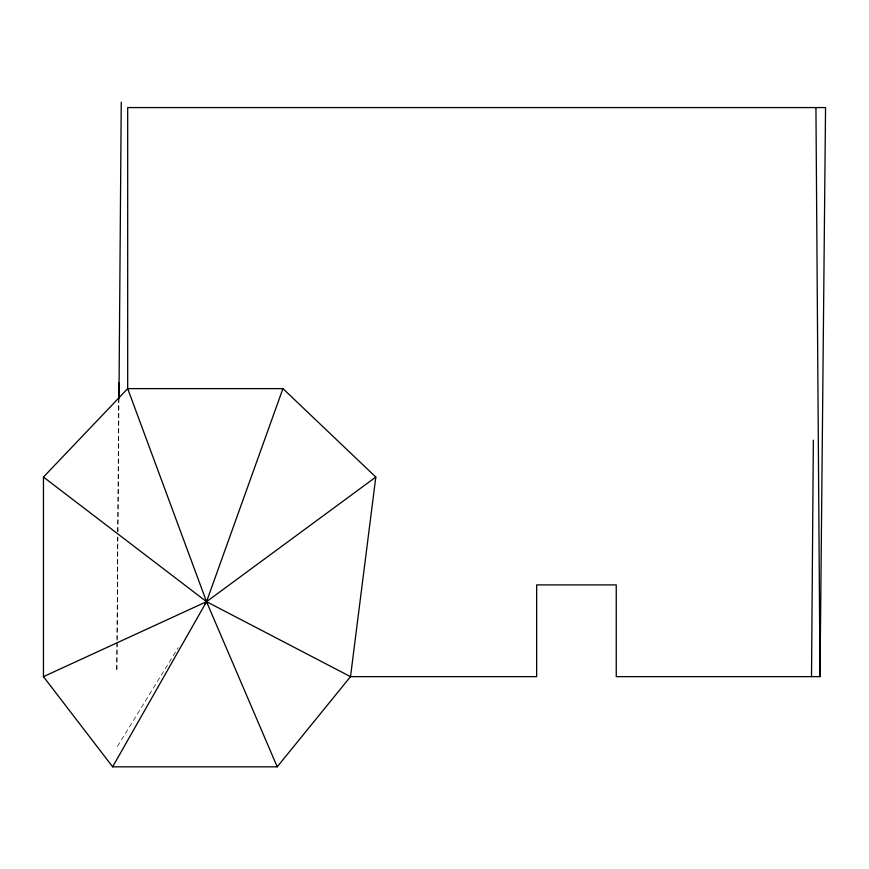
<?xml version="1.0" encoding="UTF-8"?>
<svg xmlns="http://www.w3.org/2000/svg" width="869" height="869" viewBox="0 0 869 869"><rect width="100%" height="100%" fill="white"/><g stroke="black" fill="none" stroke-linecap="round" stroke-linejoin="round"><path stroke-width="0.65" stroke-dasharray="4.34 3.26" d="M117.728 537.205L117.033 641.463L117.88 537.118M117.771 531.785L118.651 400.446M117.923 531.698L118.944 400.261M117.434 746.428L178.243 647.633M117.022 642.821L116.837 671.259L117.054 642.799"/><path stroke-width="1.3" d="M118.651 399.088L118.76 382.838M118.955 398.914L121.247 102.173M811.516 676.647L813.351 440.148M43.45 477.07L206.529 601.685L350.511 676.647L536.662 676.647L536.662 584.902L616.251 584.902L616.251 676.647L820.01 676.647L825.55 107.571L127.689 107.571L127.689 388.617L206.529 601.685L277.211 766.827L112.644 766.827L43.45 676.647L43.45 477.07L127.689 388.617L282.936 388.617L375.81 477.07L350.511 676.647L277.211 766.827M112.644 766.827L206.529 601.685L282.936 388.617M205.117 603.977L206.529 601.685L375.81 477.07M43.45 676.647L206.529 601.685M815.937 107.571L820.01 676.647"/></g></svg>
